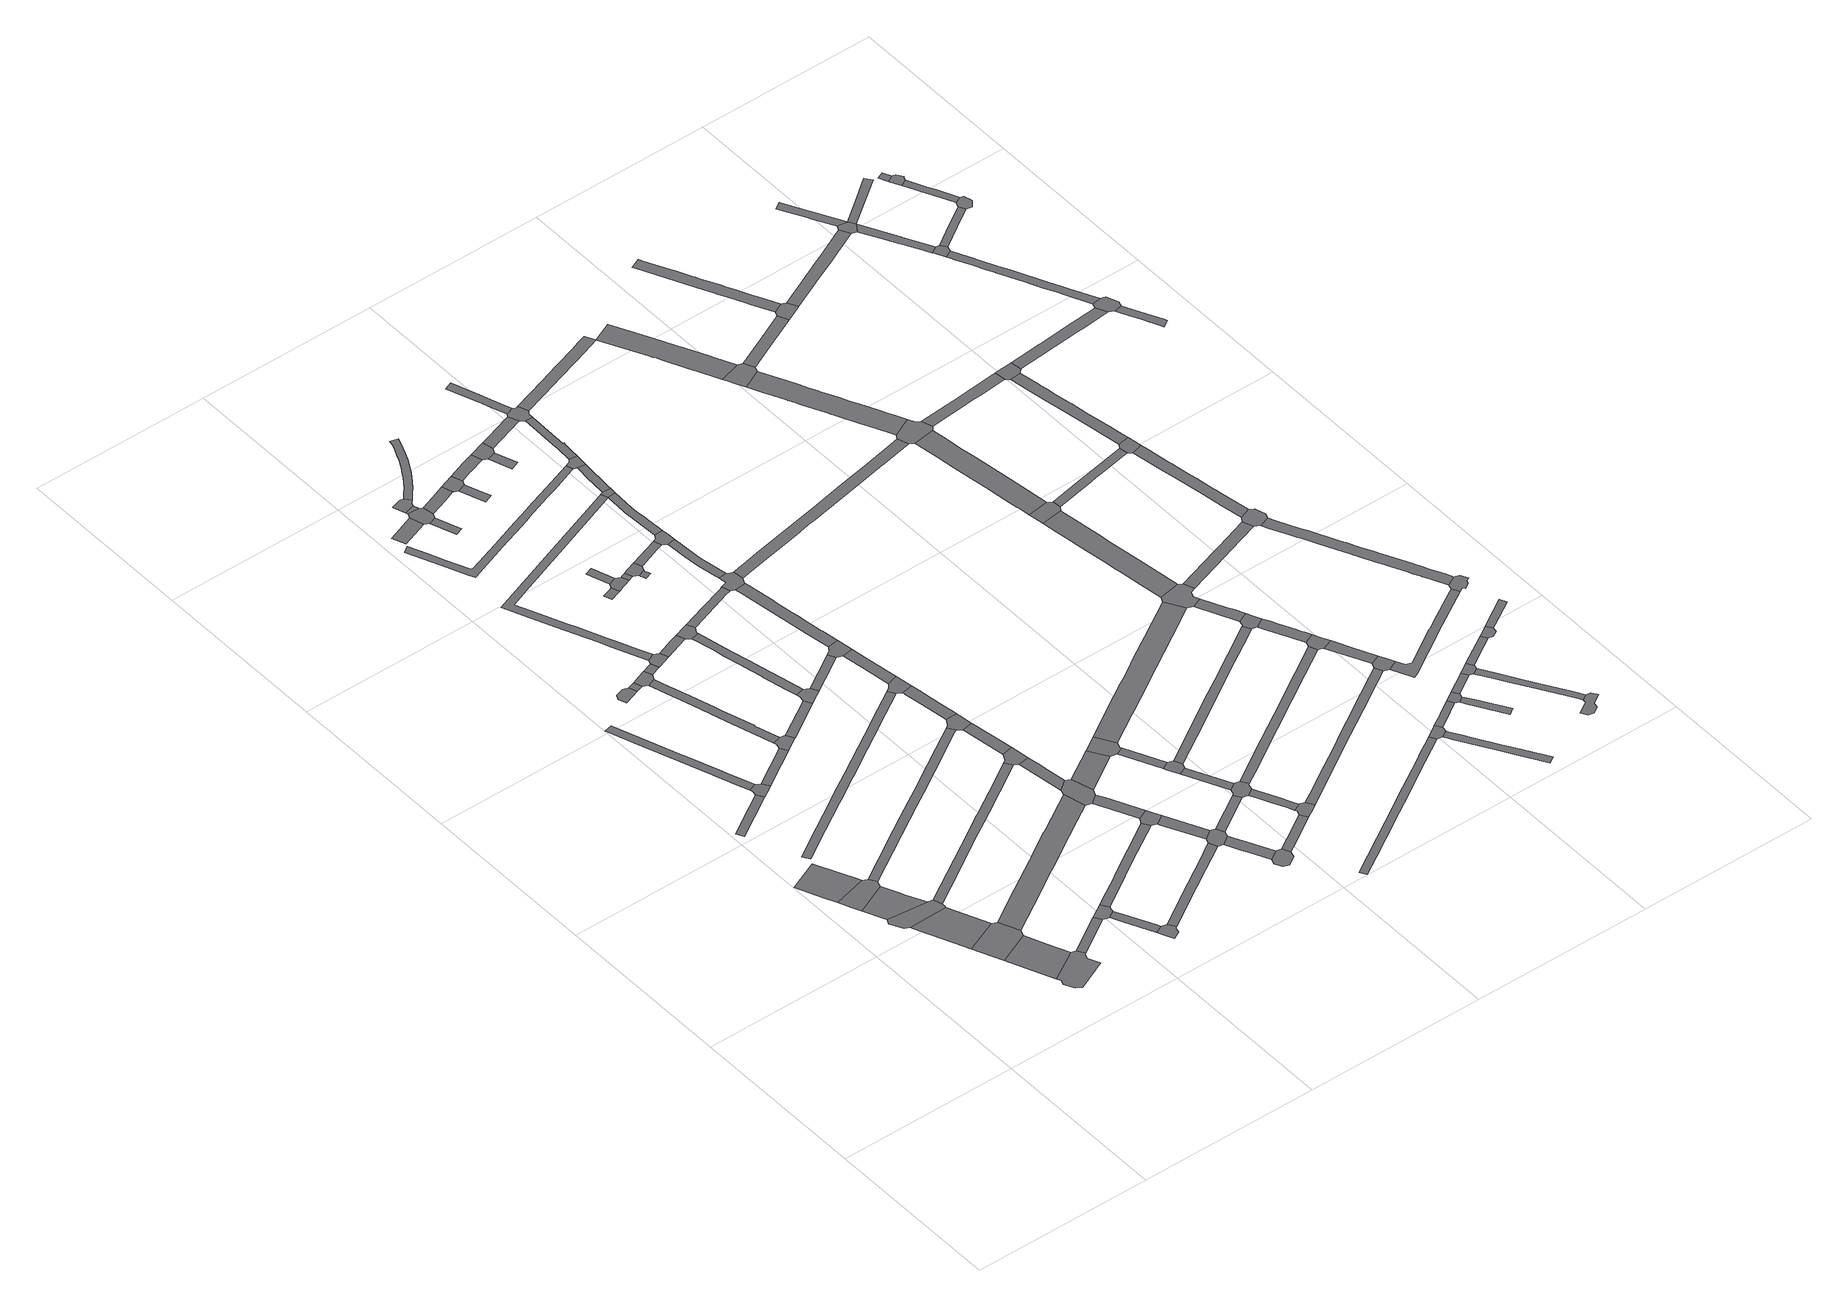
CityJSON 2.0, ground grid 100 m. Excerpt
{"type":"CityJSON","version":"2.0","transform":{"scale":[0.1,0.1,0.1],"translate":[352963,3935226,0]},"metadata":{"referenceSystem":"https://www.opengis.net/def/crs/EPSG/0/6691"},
"CityObjects":{
"road1":{"type":"Road","attributes":{"function":"3","RoadStructureAttribute.sectionType":"1"},"geometry":[{"type":"MultiSurface","lod":"1","boundaries":[[[0,1,2,3,4,5,6,7]]]}]},
"road2":{"type":"Road","geometry":[{"type":"MultiSurface","lod":"1","boundaries":[[[8,9,10,0,7,11,12,13]]]}]},
"road3":{"type":"Road","attributes":{"function":"3","RoadStructureAttribute.sectionType":"1"},"geometry":[{"type":"MultiSurface","lod":"1","boundaries":[[[14,15,16,13,12,17,18]]]}]},
"road4":{"type":"Road","geometry":[{"type":"MultiSurface","lod":"1","boundaries":[[[19,20,21,22,23,24,25,14,18]]]}]},
"road5":{"type":"Road","attributes":{"function":"3","RoadStructureAttribute.sectionType":"1"},"geometry":[{"type":"MultiSurface","lod":"1","boundaries":[[[21,26,27,28,29,22]]]}]},
"road6":{"type":"Road","geometry":[{"type":"MultiSurface","lod":"1","boundaries":[[[30,31,32,29,28,33]]]}]},
"road7":{"type":"Road","attributes":{"function":"3","RoadStructureAttribute.sectionType":"1"},"geometry":[{"type":"MultiSurface","lod":"1","boundaries":[[[34,35,36,37,30,33]]]}]},
"road8":{"type":"Road","geometry":[{"type":"MultiSurface","lod":"1","boundaries":[[[38,39,40,41,42,43,35,34,44,45,46]]]}]},
"road9":{"type":"Road","attributes":{"RoadStructureAttribute.sectionType":"1"},"geometry":[{"type":"MultiSurface","lod":"1","boundaries":[[[47,48,49,50,51,52]]]}]},
"road10":{"type":"Road","attributes":{"RoadStructureAttribute.sectionType":"1"},"geometry":[{"type":"MultiSurface","lod":"1","boundaries":[[[53,54,55,56,57,58,59,60,61,62,63,64,65,66,67,68]]]}]},
"road11":{"type":"Road","geometry":[{"type":"MultiSurface","lod":"1","boundaries":[[[48,69,70,71,62,61,72,49]]]}]},
"road12":{"type":"Road","attributes":{"RoadStructureAttribute.sectionType":"1"},"geometry":[{"type":"MultiSurface","lod":"1","boundaries":[[[73,43,42,74,75,76]]]}]},
"road13":{"type":"Road","attributes":{"RoadStructureAttribute.sectionType":"1"},"geometry":[{"type":"MultiSurface","lod":"1","boundaries":[[[77,78,71,70,79,80,81,82]]]}]},
"road14":{"type":"Road","geometry":[{"type":"MultiSurface","lod":"1","boundaries":[[[83,84,85,86,87,88,89,90]]]}]},
"road15":{"type":"Road","geometry":[{"type":"MultiSurface","lod":"1","boundaries":[[[75,91,92,93,94,95,96,97,98,99,76]]]}]},
"road16":{"type":"Road","attributes":{"RoadStructureAttribute.sectionType":"1"},"geometry":[{"type":"MultiSurface","lod":"1","boundaries":[[[100,101,102,93,92,103,104,105]]]}]},
"road17":{"type":"Road","attributes":{"RoadStructureAttribute.sectionType":"1"},"geometry":[{"type":"MultiSurface","lod":"1","boundaries":[[[106,107,89,88]]]}]},
"road18":{"type":"Road","geometry":[{"type":"MultiSurface","lod":"1","boundaries":[[[108,109,110,111,112,113,100,105]]]}]},
"road19":{"type":"Road","attributes":{"RoadStructureAttribute.sectionType":"1"},"geometry":[{"type":"MultiSurface","lod":"1","boundaries":[[[114,115,116,117,118,119,120,121,25,24,122,123,124,125,126,127,128,129,130,131,132,133]]]}]},
"road20":{"type":"Road","attributes":{"RoadStructureAttribute.sectionType":"1"},"geometry":[{"type":"MultiSurface","lod":"1","boundaries":[[[134,135,136,137,138,139,140,141,142,143,144,145,146,147,148,149,150,10,9]]]}]},
"road21":{"type":"Road","attributes":{"RoadStructureAttribute.sectionType":"1"},"geometry":[{"type":"MultiSurface","lod":"1","boundaries":[[[151,152,153,154,155,156,157,158,159,160,161,162,163,164,165,166,167,168,169,170,171,172,173,174]]]}]},
"road22":{"type":"Road","attributes":{"RoadStructureAttribute.sectionType":"1"},"geometry":[{"type":"MultiSurface","lod":"1","boundaries":[[[175,176,177,178,179,180,181,182,32,31,183,184,185,186,187,188,189,190,191]]]}]},
"road23":{"type":"Road","geometry":[{"type":"MultiSurface","lod":"1","boundaries":[[[192,107,106,193,194,195,196]]]}]},
"road24":{"type":"Road","attributes":{"RoadStructureAttribute.sectionType":"1"},"geometry":[{"type":"MultiSurface","lod":"1","boundaries":[[[197,198,199,200,201,202,203,204,205,206,207,208,194,193,209,210,211,212,213,214]]]}]},
"road25":{"type":"Road","geometry":[{"type":"MultiSurface","lod":"1","boundaries":[[[213,215,82,81,216,217,218,219,214]]]}]},
"road26":{"type":"Road","attributes":{"RoadStructureAttribute.sectionType":"1"},"geometry":[{"type":"MultiSurface","lod":"1","boundaries":[[[195,220,221,222,196]]]}]},
"road27":{"type":"Road","geometry":[{"type":"MultiSurface","lod":"1","boundaries":[[[223,224,222,221,225,226]]]}]},
"road28":{"type":"Road","attributes":{"RoadStructureAttribute.sectionType":"1"},"geometry":[{"type":"MultiSurface","lod":"1","boundaries":[[[227,228,219,218,229,230,231]]]}]},
"road29":{"type":"Road","attributes":{"RoadStructureAttribute.sectionType":"1"},"geometry":[{"type":"MultiSurface","lod":"1","boundaries":[[[232,233,234,235,236,97,96,237,238,239,240]]]}]},
"road30":{"type":"Road","attributes":{"RoadStructureAttribute.sectionType":"1"},"geometry":[{"type":"MultiSurface","lod":"1","boundaries":[[[241,242,243,244,245,246,247]]]}]},
"road31":{"type":"Road","attributes":{"RoadStructureAttribute.sectionType":"1"},"geometry":[{"type":"MultiSurface","lod":"1","boundaries":[[[112,248,249,250,251,252,253,254,255,256,257,258,113]]]}]},
"road32":{"type":"Road","attributes":{"RoadStructureAttribute.sectionType":"1"},"geometry":[{"type":"MultiSurface","lod":"1","boundaries":[[[225,259,260,261,262,226]]]}]},
"road33":{"type":"Road","geometry":[{"type":"MultiSurface","lod":"1","boundaries":[[[263,264,231,230,265,266,267,268]]]}]},
"road34":{"type":"Road","geometry":[{"type":"MultiSurface","lod":"1","boundaries":[[[269,270,243,242,271,272,273,274]]]}]},
"road35":{"type":"Road","geometry":[{"type":"MultiSurface","lod":"1","boundaries":[[[275,276,272,271]]]}]},
"road36":{"type":"Road","attributes":{"RoadStructureAttribute.sectionType":"1"},"geometry":[{"type":"MultiSurface","lod":"1","boundaries":[[[277,278,279,280,281,282,283,284,285,286,287,288,289,263,268]]]}]},
"road37":{"type":"Road","geometry":[{"type":"MultiSurface","lod":"1","boundaries":[[[290,270,269,291]]]}]},
"road38":{"type":"Road","attributes":{"RoadStructureAttribute.sectionType":"1"},"geometry":[{"type":"MultiSurface","lod":"1","boundaries":[[[292,293,294,295,296,297,290,291]]]}]},
"road39":{"type":"Road","geometry":[{"type":"MultiSurface","lod":"1","boundaries":[[[298,299,261,260,282,281,300,301,302]]]}]},
"road40":{"type":"Road","attributes":{"RoadStructureAttribute.sectionType":"1"},"geometry":[{"type":"MultiSurface","lod":"1","boundaries":[[[303,304,305,306,307,308,309]]]}]},
"road41":{"type":"Road","attributes":{"RoadStructureAttribute.sectionType":"1"},"geometry":[{"type":"MultiSurface","lod":"1","boundaries":[[[310,311,312,313,314,315,316,317,224,223,318,319,320,321,322,323,324,325,326,327,328,329,330,331,332,333,334,335,336,337,338,339,340,329,341]]]}]},
"road42":{"type":"Road","attributes":{"RoadStructureAttribute.sectionType":"1"},"geometry":[{"type":"MultiSurface","lod":"1","boundaries":[[[342,343,344,345,346,347]]]}]},
"road43":{"type":"Road","geometry":[{"type":"MultiSurface","lod":"1","boundaries":[[[342,347,309,308,348,349,350,351]]]}]},
"road44":{"type":"Road","attributes":{"RoadStructureAttribute.sectionType":"1"},"geometry":[{"type":"MultiSurface","lod":"1","boundaries":[[[273,352,353,354,355,274]]]}]},
"road45":{"type":"Road","geometry":[{"type":"MultiSurface","lod":"1","boundaries":[[[356,191,190,357,358,359,360,361]]]}]},
"road46":{"type":"Road","attributes":{"RoadStructureAttribute.sectionType":"1"},"geometry":[{"type":"MultiSurface","lod":"1","boundaries":[[[266,362,363,364,365,267]]]}]},
"road47":{"type":"Road","attributes":{"RoadStructureAttribute.sectionType":"1"},"geometry":[{"type":"MultiSurface","lod":"1","boundaries":[[[366,367,368,369,370,371,356,361]]]}]},
"road48":{"type":"Road","attributes":{"RoadStructureAttribute.sectionType":"1"},"geometry":[{"type":"MultiSurface","lod":"1","boundaries":[[[357,372,373,374,375,376,377,358]]]}]},
"road49":{"type":"Road","geometry":[{"type":"MultiSurface","lod":"1","boundaries":[[[370,369,378,379,380,381,133,132]]]}]},
"road50":{"type":"Road","attributes":{"RoadStructureAttribute.sectionType":"1"},"geometry":[{"type":"MultiSurface","lod":"1","boundaries":[[[382,383,384,385,386,387,388,389,390,391,392,393,394,395,396,397,398,399,400,401,402,403,404,405,406]]]}]},
"road51":{"type":"Road","geometry":[{"type":"MultiSurface","lod":"1","boundaries":[[[407,408,409,375,374,232,240]]]}]},
"road52":{"type":"Road","attributes":{"RoadStructureAttribute.sectionType":"1"},"geometry":[{"type":"MultiSurface","lod":"1","boundaries":[[[350,410,411,412,413,414,351]]]}]},
"road53":{"type":"Road","attributes":{"RoadStructureAttribute.sectionType":"1"},"geometry":[{"type":"MultiSurface","lod":"1","boundaries":[[[415,416,417,418,419,380,379]]]}]},
"road54":{"type":"Road","attributes":{"RoadStructureAttribute.sectionType":"1"},"geometry":[{"type":"MultiSurface","lod":"1","boundaries":[[[420,421,422,423,424,425,426,427,428,429,430,431,294,293,432,433,434,435,436,437,438,439,440,441,442,443,444,445,446]]]}]},
"road55":{"type":"Road","geometry":[{"type":"MultiSurface","lod":"1","boundaries":[[[447,448,142,141,419,418,449,450]]]}]},
"road56":{"type":"Road","attributes":{"RoadStructureAttribute.sectionType":"1"},"geometry":[{"type":"MultiSurface","lod":"1","boundaries":[[[451,408,407,452,453]]]}]},
"road57":{"type":"Road","attributes":{"RoadStructureAttribute.sectionType":"1"},"geometry":[{"type":"MultiSurface","lod":"1","boundaries":[[[454,455,302,301,456,457,458,459]]]}]},
"road58":{"type":"Road","geometry":[{"type":"MultiSurface","lod":"1","boundaries":[[[460,461,413,412,462,463,464,465]]]}]},
"road59":{"type":"Road","geometry":[{"type":"MultiSurface","lod":"1","boundaries":[[[466,467,451,453,253,252,468,469]]]}]},
"road60":{"type":"Road","attributes":{"RoadStructureAttribute.sectionType":"1"},"geometry":[{"type":"MultiSurface","lod":"1","boundaries":[[[470,471,472,473,474,475,463,462]]]}]},
"road61":{"type":"Road","geometry":[{"type":"MultiSurface","lod":"1","boundaries":[[[476,477,354,353,478,479,480]]]}]},
"road62":{"type":"Road","attributes":{"RoadStructureAttribute.sectionType":"1"},"geometry":[{"type":"MultiSurface","lod":"1","boundaries":[[[481,482,483,484,447,450,485,486,487,488,489,490]]]}]},
"road63":{"type":"Road","geometry":[{"type":"MultiSurface","lod":"1","boundaries":[[[479,491,492,493,494,480]]]}]},
"road64":{"type":"Road","geometry":[{"type":"MultiSurface","lod":"1","boundaries":[[[495,496,497,498,162,161,481,490]]]}]},
"road65":{"type":"Road","attributes":{"RoadStructureAttribute.sectionType":"1"},"geometry":[{"type":"MultiSurface","lod":"1","boundaries":[[[468,499,500,501,502,503,504,505,469]]]}]},
"road66":{"type":"Road","geometry":[{"type":"MultiSurface","lod":"1","boundaries":[[[506,507,508,509,510,502,501,511]]]}]},
"road67":{"type":"Road","attributes":{"RoadStructureAttribute.sectionType":"1"},"geometry":[{"type":"MultiSurface","lod":"1","boundaries":[[[512,360,359,513]]]}]},
"road68":{"type":"Road","attributes":{"RoadStructureAttribute.sectionType":"1"},"geometry":[{"type":"MultiSurface","lod":"1","boundaries":[[[514,497,496,515,516,517,518,519]]]}]},
"road69":{"type":"Road","geometry":[{"type":"MultiSurface","lod":"1","boundaries":[[[518,520,521,522,523,524,364,363,519]]]}]},
"road70":{"type":"Road","attributes":{"RoadStructureAttribute.sectionType":"1"},"geometry":[{"type":"MultiSurface","lod":"1","boundaries":[[[464,525,526,527,528,465]]]}]},
"road71":{"type":"Road","attributes":{"RoadStructureAttribute.sectionType":"1"},"geometry":[{"type":"MultiSurface","lod":"1","boundaries":[[[529,530,531,532,533,523,522,534,535,536,537,538,539,540,541,542,543,544]]]}]},
"road72":{"type":"Road","attributes":{"RoadStructureAttribute.sectionType":"1"},"geometry":[{"type":"MultiSurface","lod":"1","boundaries":[[[545,546,547,477,476,548,549,550]]]}]},
"road73":{"type":"Road","attributes":{"RoadStructureAttribute.sectionType":"1"},"geometry":[{"type":"MultiSurface","lod":"1","boundaries":[[[551,552,467,466,553,554]]]}]},
"road74":{"type":"Road","geometry":[{"type":"MultiSurface","lod":"1","boundaries":[[[458,555,529,544,556,557,558,559,560,561,562,563,564,565,566,459]]]}]},
"road75":{"type":"Road","geometry":[{"type":"MultiSurface","lod":"1","boundaries":[[[567,568,569,570,571,572,512,513]]]}]},
"road76":{"type":"Road","attributes":{"RoadStructureAttribute.sectionType":"1"},"geometry":[{"type":"MultiSurface","lod":"1","boundaries":[[[573,574,575,576,510,509,577,578,579]]]}]},
"road77":{"type":"Road","attributes":{"RoadStructureAttribute.sectionType":"1"},"geometry":[{"type":"MultiSurface","lod":"1","boundaries":[[[580,581,582,583,584,585,564,563,586,587,588,589]]]}]},
"road78":{"type":"Road","geometry":[{"type":"MultiSurface","lod":"1","boundaries":[[[527,590,580,589,591,592,334,333,593,594,528]]]}]},
"road79":{"type":"Road","attributes":{"RoadStructureAttribute.sectionType":"1"},"geometry":[{"type":"MultiSurface","lod":"1","boundaries":[[[568,567,595,596]]]}]},
"road80":{"type":"Road","geometry":[{"type":"MultiSurface","lod":"1","boundaries":[[[597,545,550,598,599,600]]]}]},
"road81":{"type":"Road","geometry":[{"type":"MultiSurface","lod":"1","boundaries":[[[601,602,599,598]]]}]},
"road82":{"type":"Road","geometry":[{"type":"MultiSurface","lod":"1","boundaries":[[[595,603,604,605,606,607,608,609,596]]]}]},
"road83":{"type":"Road","attributes":{"RoadStructureAttribute.sectionType":"1"},"geometry":[{"type":"MultiSurface","lod":"1","boundaries":[[[610,611,612,606,605]]]}]},
"road84":{"type":"Road","geometry":[{"type":"MultiSurface","lod":"1","boundaries":[[[611,610,613,551,554,614,615,616,617,618]]]}]},
"road85":{"type":"Road","attributes":{"RoadStructureAttribute.sectionType":"1"},"geometry":[{"type":"MultiSurface","lod":"1","boundaries":[[[619,620,621,615,614,622,623,624,625,626]]]}]},
"road86":{"type":"Road","geometry":[{"type":"MultiSurface","lod":"1","boundaries":[[[329,340,627,628,341]]]}]},
"road87":{"type":"Road","geometry":[{"type":"MultiSurface","lod":"1","boundaries":[[[629,630,631,632,626,625,633,573,579]]]}]},
"road88":{"type":"Road","attributes":{"RoadStructureAttribute.sectionType":"1"},"geometry":[{"type":"MultiSurface","lod":"1","boundaries":[[[634,635,636,637,638,628,627,639,640,641,642,643,644,645]]]}]},
"road89":{"type":"Road","attributes":{"RoadStructureAttribute.sectionType":"1"},"geometry":[{"type":"MultiSurface","lod":"1","boundaries":[[[646,647,648,649,650,651,652,653,597,600]]]}]},
"road90":{"type":"Road","geometry":[{"type":"MultiSurface","lod":"1","boundaries":[[[644,654,655,656,657,658,394,393,645]]]}]},
"road91":{"type":"Road","attributes":{"RoadStructureAttribute.sectionType":"1"},"geometry":[{"type":"MultiSurface","lod":"1","boundaries":[[[659,660,661,662,663,664,665,666,667,668,669,670,655,654]]]}]},
"road92":{"type":"Road","attributes":{"RoadStructureAttribute.sectionType":"1"},"geometry":[{"type":"MultiSurface","lod":"1","boundaries":[[[671,672,673,674,675,676,677,678,679,680,681]]]}]},
"road93":{"type":"Road","geometry":[{"type":"MultiSurface","lod":"1","boundaries":[[[650,649,682,667,666,683,684,685,686,681,680]]]}]},
"road94":{"type":"Road","attributes":{"RoadStructureAttribute.sectionType":"1"},"geometry":[{"type":"MultiSurface","lod":"1","boundaries":[[[687,688,689,690,691,692,693,694,695,696,697,698,699,700,701,702,703,704,705,706,707]]]}]},
"road95":{"type":"Road","attributes":{"RoadStructureAttribute.sectionType":"1"},"geometry":[{"type":"MultiSurface","lod":"1","boundaries":[[[708,709,710,711,712,713,714,715,716,717,718,719,571,570,720,721,722,723,724,725,726,727,728,729]]]}]},
"road96":{"type":"Road","attributes":{"RoadStructureAttribute.sectionType":"1"},"geometry":[{"type":"MultiSurface","lod":"1","boundaries":[[[730,731,732,733,734,735,608,607,736,737,738,739,740,741,742,743]]]}]},
"road97":{"type":"Road","attributes":{"RoadStructureAttribute.sectionType":"1"},"geometry":[{"type":"MultiSurface","lod":"1","boundaries":[[[744,745,746,747,748,749,750,751,752,753,754,755,756,757,758,759,760,761,762,763,764,765,766,767,768,769,770,558,557]]]}]},
"road98":{"type":"Road","attributes":{"RoadStructureAttribute.sectionType":"1"},"geometry":[{"type":"MultiSurface","lod":"1","boundaries":[[[617,771,772,773,774,775,776,777,778,779,780,781,782,783,784,618]]]}]},
"road99":{"type":"Road","attributes":{"RoadStructureAttribute.sectionType":"1"},"geometry":[{"type":"MultiSurface","lod":"1","boundaries":[[[785,786,787,788,789,790,791,632,631,792,793,794,795,796,797,798,799,800]]]}]},
"road100":{"type":"Road","attributes":{"RoadStructureAttribute.sectionType":"1"},"geometry":[{"type":"MultiSurface","lod":"1","boundaries":[[[801,802,803,804,805,806,807,685,684,808,809,810,811,812,813]]]}]},
"road101":{"type":"Road","geometry":[{"type":"MultiSurface","lod":"1","boundaries":[[[814,698,697,815,816,817,818,819]]]}]},
"road102":{"type":"Road","attributes":{"RoadStructureAttribute.sectionType":"1"},"geometry":[{"type":"MultiSurface","lod":"1","boundaries":[[[820,821,822,823,824,817,816,825,826,827,828,829,830]]]}]},
"road103":{"type":"Road","geometry":[{"type":"MultiSurface","lod":"1","boundaries":[[[728,831,832,833,834,835,836,837,838,839,729]]]}]},
"road104":{"type":"Road","attributes":{"RoadStructureAttribute.sectionType":"1"},"geometry":[{"type":"MultiSurface","lod":"1","boundaries":[[[840,841,842,819,818,843,844,845,846]]]}]},
"road105":{"type":"Road","attributes":{"RoadStructureAttribute.sectionType":"1"},"geometry":[{"type":"MultiSurface","lod":"1","boundaries":[[[847,848,849,832,831,850]]]}]},
"road106":{"type":"Road","geometry":[{"type":"MultiSurface","lod":"1","boundaries":[[[742,851,852,853,847,850,854,743]]]}]},
"road107":{"type":"Road","attributes":{"RoadStructureAttribute.sectionType":"1"},"geometry":[{"type":"MultiSurface","lod":"1","boundaries":[[[855,856,857,858,859,860,861,862,863,812,864,865,866,867,868,869,870,871,872,873]]]}]},
"road108":{"type":"Road","attributes":{"RoadStructureAttribute.sectionType":"1"},"geometry":[{"type":"MultiSurface","lod":"1","boundaries":[[[874,875,876,877,878,879,880,881,882,883,884,839,838,885,886,887,888,889]]]}]},
"road109":{"type":"Road","attributes":{"RoadStructureAttribute.sectionType":"1"},"geometry":[{"type":"MultiSurface","lod":"1","boundaries":[[[890,891,892,893,894,895,896,897,898,852,851]]]}]},
"road110":{"type":"Road","geometry":[{"type":"MultiSurface","lod":"1","boundaries":[[[777,899,900,901,902,903,893,892,778]]]}]},
"road111":{"type":"Road","geometry":[{"type":"MultiSurface","lod":"1","boundaries":[[[872,904,905,906,907,908,909,873]]]}]},
"road112":{"type":"Road","attributes":{"RoadStructureAttribute.sectionType":"1"},"geometry":[{"type":"MultiSurface","lod":"1","boundaries":[[[910,911,912,913,914,901,900,915,916]]]}]},
"road113":{"type":"Road","geometry":[{"type":"MultiSurface","lod":"1","boundaries":[[[917,918,919,920,921,922,874,889]]]}]},
"road114":{"type":"Road","geometry":[{"type":"MultiSurface","lod":"1","boundaries":[[[845,923,924,925,926,846]]]}]},
"road115":{"type":"Road","geometry":[{"type":"MultiSurface","lod":"1","boundaries":[[[799,927,928,929,910,916,800]]]}]},
"road116":{"type":"Road","attributes":{"RoadStructureAttribute.sectionType":"1"},"geometry":[{"type":"MultiSurface","lod":"1","boundaries":[[[930,931,932,933,934,935,936,937,938,939,940,941,942,943,944,907,906,945,946,947,948,949,950,951,952,953,954,955,956,957]]]}]},
"road117":{"type":"Road","attributes":{"RoadStructureAttribute.sectionType":"1"},"geometry":[{"type":"MultiSurface","lod":"1","boundaries":[[[958,959,960,961,924,923]]]}]},
"road118":{"type":"Road","attributes":{"RoadStructureAttribute.sectionType":"1"},"geometry":[{"type":"MultiSurface","lod":"1","boundaries":[[[962,963,964,965,966,967,968,969,970,971,972,973,974,920,919,975,976,977,978,979,980,981]]]}]},
"road119":{"type":"Road","attributes":{"RoadStructureAttribute.sectionType":"1"},"geometry":[{"type":"MultiSurface","lod":"1","boundaries":[[[925,982,983,984,926]]]}]},
"road120":{"type":"Road","geometry":[{"type":"MultiSurface","lod":"1","boundaries":[[[756,962,981,985,986,987,930,957,757]]]}]},
"road121":{"type":"Road","geometry":[{"type":"MultiSurface","lod":"1","boundaries":[[[988,989,983,982,990,991,992]]]}]},
"road122":{"type":"Road","attributes":{"RoadStructureAttribute.sectionType":"1"},"geometry":[{"type":"MultiSurface","lod":"1","boundaries":[[[993,994,995,996,997,998,837,836]]]}]},
"road123":{"type":"Road","attributes":{"RoadStructureAttribute.sectionType":"1"},"geometry":[{"type":"MultiSurface","lod":"1","boundaries":[[[999,1000,909,908,1001,1002,1003,1004]]]}]},
"road124":{"type":"Road","attributes":{"RoadStructureAttribute.sectionType":"1"},"geometry":[{"type":"MultiSurface","lod":"1","boundaries":[[[1005,1006,1007,1008,1009,1010,991,990,1011,1012,1013,1014,1015,1016]]]}]},
"road125":{"type":"Road","attributes":{"RoadStructureAttribute.sectionType":"1"},"geometry":[{"type":"MultiSurface","lod":"1","boundaries":[[[1017,1018,1019,1020,1021,1022,1023,928,927,1024,1025,1026,1027,1028,1029]]]}]},
"road126":{"type":"Road","attributes":{"RoadStructureAttribute.sectionType":"1"},"geometry":[{"type":"MultiSurface","lod":"1","boundaries":[[[917,1030,1031,1032,1033,1034,1035,1036,1037,918]]]}]},
"road127":{"type":"Road","geometry":[{"type":"MultiSurface","lod":"1","boundaries":[[[1038,1039,1040,1041,1042,1043,1044,1045,1046,1047,1005,1016]]]}]},
"road128":{"type":"Road","attributes":{"RoadStructureAttribute.sectionType":"1"},"geometry":[{"type":"MultiSurface","lod":"1","boundaries":[[[1048,1049,1050,1051,988,992]]]}]},
"road129":{"type":"Road","attributes":{"RoadStructureAttribute.sectionType":"1"},"geometry":[{"type":"MultiSurface","lod":"1","boundaries":[[[1052,1053,1054,1055,1056,1057,1058,1059,1060,1061,1062,1063,1064,1065,1066,1067,1068,1069,1070,1071,1072,1073,1074,1075]]]}]},
"road130":{"type":"Road","attributes":{"RoadStructureAttribute.sectionType":"1"},"geometry":[{"type":"MultiSurface","lod":"1","boundaries":[[[1076,1077,1078,1079,986,985,1080,1081,1082,1083]]]}]},
"road131":{"type":"Road","geometry":[{"type":"MultiSurface","lod":"1","boundaries":[[[1050,1049,1084,1085,1086,1087]]]}]},
"road132":{"type":"Road","geometry":[{"type":"MultiSurface","lod":"1","boundaries":[[[1003,1088,1089,1090,1052,1075,1004]]]}]},
"road133":{"type":"Road","geometry":[{"type":"MultiSurface","lod":"1","boundaries":[[[1091,1092,1093,1094,1095,996,995,1096,1097,1098]]]}]},
"road134":{"type":"Road","attributes":{"RoadStructureAttribute.sectionType":"1"},"geometry":[{"type":"MultiSurface","lod":"1","boundaries":[[[1094,1099,1100,1101,1102,1103,1104,1105,1106,1107,1108,1109,1110,1111,1112,1113,1114,1115,1095]]]}]},
"road135":{"type":"Road","attributes":{"RoadStructureAttribute.sectionType":"1"},"geometry":[{"type":"MultiSurface","lod":"1","boundaries":[[[1097,1116,1117,1118,1119,1120,1121,1122,1123,1124,1125,1126,1127,1128,1129,1130,1131,1132,1133,1134,1135,1136,1137,1138,1139,1140,1141,1142,1143,1144,1145,1146,1147,1148,1149,1150,1098]]]}]},
"road136":{"type":"Road","geometry":[{"type":"MultiSurface","lod":"1","boundaries":[[[1034,1111,1110,1151,1152,1153,1035]]]}]},
"road137":{"type":"Road","attributes":{"RoadStructureAttribute.sectionType":"1"},"geometry":[{"type":"MultiSurface","lod":"1","boundaries":[[[1086,1154,1155,1156,1157,1087]]]}]},
"road138":{"type":"Road","attributes":{"RoadStructureAttribute.sectionType":"1"},"geometry":[{"type":"MultiSurface","lod":"1","boundaries":[[[1158,1159,1160,1161,1162,1163,1164,1153,1152,1165,1166,1167,1168,1169,1170,1171,1172,1173,1174,1175,1176,1177,1178,1179,1180]]]}]},
"road139":{"type":"Road","geometry":[{"type":"MultiSurface","lod":"1","boundaries":[[[1135,1134,1029,1028,1181,1182,1183,1184,1185,1186]]]}]},
"road140":{"type":"Road","geometry":[{"type":"MultiSurface","lod":"1","boundaries":[[[1187,1188,1189,1190,1076,1083,1158,1180]]]}]},
"road141":{"type":"Road","attributes":{"RoadStructureAttribute.sectionType":"1"},"geometry":[{"type":"MultiSurface","lod":"1","boundaries":[[[1089,1191,1192,1193,1194,1195,1196,1197,1198,1199,1200,1201,1202,1203,1090]]]}]},
"road142":{"type":"Road","attributes":{"RoadStructureAttribute.sectionType":"1"},"geometry":[{"type":"MultiSurface","lod":"1","boundaries":[[[1204,1205,1206,1207,1208,1209,1210,1189,1188,1211,1212,1213,1214,1215]]]}]},
"road143":{"type":"Road","attributes":{"RoadStructureAttribute.sectionType":"1"},"geometry":[{"type":"MultiSurface","lod":"1","boundaries":[[[1216,1217,1218,1219,1220,1221,1222,1223,1224,1225,1226]]]}]},
"road144":{"type":"Road","geometry":[{"type":"MultiSurface","lod":"1","boundaries":[[[1222,1221,1198,1197,1227,1228]]]}]},
"road145":{"type":"Road","attributes":{"RoadStructureAttribute.sectionType":"1"},"geometry":[{"type":"MultiSurface","lod":"1","boundaries":[[[1229,1230,1231,1228,1227,1232,1233,1234,1235,1236,1237,1238,1239,1240,1241]]]}]},
"road146":{"type":"Road","geometry":[{"type":"MultiSurface","lod":"1","boundaries":[[[1240,1242,1243,1244,1245,1246,1241]]]}]},
"road147":{"type":"Road","attributes":{"RoadStructureAttribute.sectionType":"1"},"geometry":[{"type":"MultiSurface","lod":"1","boundaries":[[[1247,1248,1249,1250,1251,1252,1253,1254,1255,1244,1243,1256,1257,1258,1259,1260,1261,1262,1263,1264,1265,1266,1267,1268,1269,1270]]]}]},
"road148":{"type":"Road","attributes":{"RoadStructureAttribute.sectionType":"1"},"geometry":[{"type":"MultiSurface","lod":"1","boundaries":[[[1271,1272,1273,1274,1275,1276,1222,1228]]]}]},
"road149":{"type":"Road","geometry":[{"type":"MultiSurface","lod":"1","boundaries":[[[1204,1215,1277,1278,1279,1280,1247,1270]]]}]},
"road150":{"type":"Road","attributes":{"RoadStructureAttribute.sectionType":"1"},"geometry":[{"type":"MultiSurface","lod":"1","boundaries":[[[1281,1282,1283,1284,1278,1277,1285,1286,1287,1288,1289,1290,1291]]]}]},
"road151":{"type":"Road","attributes":{"RoadStructureAttribute.sectionType":"1"},"geometry":[{"type":"MultiSurface","lod":"1","boundaries":[[[1245,1292,1293,1294,1295,1246]]]}]},
"road152":{"type":"Road","attributes":{"RoadStructureAttribute.sectionType":"1"},"geometry":[{"type":"MultiSurface","lod":"1","boundaries":[[[1296,1297,1298,1299]]]}]},
"road153":{"type":"Road","geometry":[{"type":"MultiSurface","lod":"1","boundaries":[[[1300,1301,1302,1303,1304,1305,1306,1296,1299]]]}]},
"road154":{"type":"Road","attributes":{"RoadStructureAttribute.sectionType":"1"},"geometry":[{"type":"MultiSurface","lod":"1","boundaries":[[[1307,1308,1309,1310,1311,1302,1301,1312,1313,1314,1315]]]}]},
"road155":{"type":"Road","geometry":[{"type":"MultiSurface","lod":"1","boundaries":[[[1294,1293,1316,1317,1318,1319,1307,1315]]]}]}
},
"vertices":[
[283,1457,0],[274,1474,0],[231,1567,0],[175,1691,0],[5,1616,0],[71,1466,0],[94,1415,0],[97,1407,0],
[332,1399,0],[335,1404,0],[310,1444,0],[126,1342,0],[148,1292,0],[322,1368,0],
[427,1146,0],[374,1253,0],[364,1276,0],[198,1180,0],[203,1169,0],
[190,1141,0],[225,1071,0],[252,1059,0],[468,1062,0],[470,1074,0],[472,1093,0],[455,1139,0],
[272,1012,0],[365,797,0],[379,764,0],[564,844,0],
[627,682,0],[639,717,0],[592,828,0],[448,605,0],
[557,352,0],[725,452,0],[698,516,0],[674,571,0],
[617,228,0],[789,309,0],[759,373,0],[770,400,0],[777,404,0],[753,444,0],[567,328,0],[559,302,0],[587,245,0],
[167,2113,0],[293,2192,0],[269,2230,0],[113,2133,0],[27,2079,0],[49,2040,0],
[3,3018,0],[30,2945,0],[72,2826,0],[136,2647,0],[141,2633,0],[201,2465,0],[208,2445,0],[246,2341,0],[270,2274,0],[312,2289,0],[260,2436,0],[251,2460,0],[184,2649,0],[177,2666,0],[115,2841,0],[48,3028,0],
[317,2207,0],[364,2236,0],[337,2273,0],[275,2259,0],
[863,514,0],[950,513,0],[986,535,0],[961,575,0],
[542,2401,0],[448,2342,0],[495,2318,0],[568,2363,0],[584,2374,0],[560,2412,0],
[201,3177,0],[194,3160,0],[189,3150,0],[204,3106,0],[254,3124,0],[292,3138,0],[277,3181,0],[249,3193,0],
[1007,531,0],[1018,529,0],[1059,551,0],[1058,553,0],[1061,567,0],[1065,584,0],[1040,625,0],[1008,604,0],[1007,604,0],
[1167,329,0],[1159,346,0],[1079,511,0],[1026,512,0],[1049,464,0],[1125,307,0],
[334,3152,0],[318,3196,0],
[1147,261,0],[1165,224,0],[1208,245,0],[1215,276,0],[1223,281,0],[1198,321,0],
[1144,1569,0],[1131,1561,0],[1018,1490,0],[994,1476,0],[985,1470,0],[892,1412,0],[794,1351,0],[625,1245,0],[481,1099,0],[488,1104,0],[651,1205,0],[819,1311,0],[906,1365,0],[1010,1430,0],[1017,1434,0],[1041,1449,0],[1169,1529,0],[1223,1563,0],[1337,1634,0],[1312,1674,0],
[522,1520,0],[723,1645,0],[808,1698,0],[889,1748,0],[1022,1831,0],[1083,1869,0],[1263,1981,0],[1283,1993,0],[1258,2033,0],[1058,1909,0],[1023,1887,0],[864,1788,0],[794,1745,0],[699,1685,0],[531,1581,0],[497,1560,0],[432,1519,0],
[197,1727,0],[367,1833,0],[537,1938,0],[575,1962,0],[634,1999,0],[706,2043,0],[708,2044,0],[876,2149,0],[1026,2242,0],[1027,2243,0],[1226,2366,0],[1200,2403,0],[1028,2296,0],[1002,2280,0],[852,2187,0],[695,2089,0],[683,2082,0],[599,2030,0],[521,1982,0],[513,1976,0],[343,1871,0],[173,1765,0],[165,1759,0],[190,1722,0],
[1329,1289,0],[1166,1188,0],[1153,1180,0],[1013,1092,0],[999,1083,0],[979,1071,0],[793,956,0],[599,834,0],[796,815,0],[857,853,0],[1012,950,0],[1040,968,0],[1043,969,0],[1229,1086,0],[1321,1143,0],[1423,1206,0],[1390,1327,0],
[362,3212,0],[361,3136,0],[406,3156,0],[422,3184,0],[406,3228,0],
[567,2608,0],[571,2609,0],[546,2692,0],[517,2785,0],[506,2822,0],[484,2898,0],[478,2916,0],[462,2969,0],[459,2982,0],[451,3006,0],[440,3040,0],[430,3074,0],[389,3043,0],[433,2898,0],[462,2801,0],[498,2678,0],[564,2458,0],[610,2472,0],
[569,2443,0],[609,2389,0],[649,2415,0],[663,2423,0],[638,2464,0],
[425,3185,0],[479,3204,0],[464,3248,0],
[513,3290,0],[471,3273,0],[559,3232,0],[542,3279,0],
[779,2552,0],[649,2471,0],[748,2476,0],[879,2558,0],[854,2598,0],
[1546,944,0],[1381,838,0],[1217,735,0],[1211,731,0],[1070,643,0],[1236,691,0],[1257,705,0],[1407,799,0],[1574,902,0],
[129,4626,0],[248,4670,0],[225,4745,0],[109,4703,0],[106,4702,0],[72,4689,0],[100,4615,0],
[1384,382,0],[1470,436,0],[1554,489,0],[1580,505,0],[1724,595,0],[1704,639,0],[1645,602,0],[1529,529,0],[1493,506,0],[1450,479,0],[1359,422,0],
[689,3278,0],[697,3281,0],[681,3327,0],[639,3313,0],
[857,2650,0],[861,2630,0],[900,2572,0],[957,2607,0],[933,2646,0],[904,2660,0],
[301,4769,0],[237,4772,0],[275,4657,0],[318,4672,0],[330,4699,0],[320,4760,0],
[324,4519,0],[367,4534,0],
[876,2786,0],[860,2858,0],[834,2977,0],[810,3085,0],[768,3272,0],[723,3262,0],[750,3143,0],[764,3073,0],[786,2973,0],[789,2956,0],[810,2858,0],[813,2845,0],[844,2708,0],
[234,4782,0],[291,4799,0],
[296,4819,0],[314,4837,0],[286,4866,0],[266,4871,0],[210,4851,0],[233,4785,0],
[729,3344,0],[695,3332,0],[766,3283,0],[784,3313,0],[762,3355,0],
[645,3773,0],[642,3771,0],[590,3753,0],[605,3710,0],[646,3725,0],[667,3732,0],[652,3775,0],
[1007,4305,0],[609,4157,0],[167,3992,0],[226,3852,0],[296,3688,0],[367,3520,0],[395,3451,0],[439,3349,0],[482,3363,0],[434,3477,0],[416,3519,0],[354,3665,0],[338,3702,0],[317,3751,0],[289,3818,0],[225,3970,0],[354,4018,0],[613,4115,0],[1013,4264,0],[1037,4273,0],[1031,4156,0],[1031,4144,0],[1040,3990,0],[1043,3934,0],[1089,3937,0],[1088,3967,0],[1086,4003,0],[1082,4076,0],[1079,4116,0],[1078,4152,0],[1083,4278,0],[1023,4311,0],
[707,3817,0],[664,3938,0],[629,3926,0],[621,3923,0],[632,3894,0],[664,3802,0],
[701,3745,0],[708,3747,0],[749,3762,0],[734,3804,0],
[426,4734,0],[495,4760,0],[479,4819,0],[401,4790,0],
[1401,1358,0],[1454,1195,0],[1505,1233,0],[1517,1265,0],[1484,1386,0],[1458,1401,0],
[1032,2654,0],[1166,2738,0],[1142,2777,0],[1032,2708,0],
[1438,1533,0],[1433,1566,0],[1431,1576,0],[1423,1631,0],[1362,1622,0],[1370,1565,0],
[1499,1105,0],[1560,981,0],[1563,975,0],[1619,1001,0],[1576,1088,0],[1534,1175,0],
[1412,1708,0],[1408,1734,0],[1347,1721,0],[1328,1684,0],
[132,4402,0],[165,4323,0],[191,4260,0],[204,4230,0],[434,4314,0],[592,4371,0],[659,4395,0],[662,4396,0],[815,4451,0],[868,4470,0],[1023,4526,0],[1036,4531,0],[1022,4568,0],[854,4508,0],[745,4469,0],[645,4433,0],[588,4412,0],[420,4351,0],[240,4286,0],[235,4288,0],[222,4293,0],[169,4418,0],[133,4502,0],[92,4597,0],[58,4575,0],
[1603,893,0],[1656,925,0],[1633,972,0],
[751,3763,0],[772,3770,0],[780,3773,0],[765,3815,0],[741,3807,0],
[1401,1775,0],[1380,1916,0],[1374,1957,0],[1370,1983,0],[1309,1974,0],
[485,5196,0],[483,5191,0],[471,5160,0],[455,5124,0],[439,5088,0],[421,5054,0],[409,5032,0],[401,5020,0],[381,4987,0],[358,4955,0],[336,4924,0],[310,4894,0],[316,4839,0],[341,4868,0],[367,4899,0],[391,4931,0],[414,4965,0],[425,4982,0],[436,4999,0],[456,5034,0],[475,5070,0],[492,5107,0],[508,5145,0],[518,5169,0],[523,5183,0],[531,5207,0],[489,5218,0],
[1293,2078,0],[1274,2043,0],[1359,2062,0],[1356,2077,0],
[1764,705,0],[1612,874,0],[1714,668,0],
[1041,3448,0],[895,3399,0],[790,3315,0],[1041,3400,0],[1072,3410,0],[1057,3454,0],
[792,3825,0],[785,3823,0],[807,3760,0],[845,3774,0],[858,3801,0],[842,3843,0],
[1814,652,0],[1793,695,0],[1753,587,0],[1804,623,0],
[810,3752,0],[817,3733,0],[820,3724,0],[858,3737,0],[851,3756,0],[847,3766,0],
[581,4791,0],[560,4849,0],[499,4758,0],[522,4747,0],[569,4764,0],
[1252,2351,0],[1254,2342,0],[1255,2335,0],[1271,2225,0],[1353,2100,0],[1347,2140,0],[1329,2261,0],[1327,2275,0],[1321,2315,0],[1314,2360,0],
[573,4609,0],[603,4620,0],[620,4627,0],[610,4654,0],
[1303,2434,0],[1299,2459,0],[1239,2441,0],[1222,2417,0],
[1794,503,0],[1807,476,0],[1862,364,0],[1914,399,0],[1864,502,0],[1860,510,0],[1818,595,0],
[1874,292,0],[1903,281,0],[1955,317,0],[1964,348,0],[1945,392,0],[1853,334,0],
[1664,1498,0],[1727,1396,0],
[1217,2591,0],[1292,2504,0],[1275,2619,0],[1269,2659,0],[1258,2735,0],[1196,2726,0],
[1253,2768,0],[1247,2808,0],[1244,2826,0],[1183,2817,0],[1164,2790,0],
[984,3846,0],[1016,3857,0],[1024,3860,0],[1009,3902,0],
[1095,3398,0],[1103,3345,0],[1125,3206,0],[1154,3007,0],[1162,2956,0],[1230,2922,0],[1229,2925,0],[1223,2964,0],[1216,3016,0],[1207,3073,0],[1201,3113,0],[1186,3215,0],[1184,3231,0],[1178,3271,0],[1161,3384,0],[1158,3404,0],
[725,4906,0],[657,4883,0],[626,4873,0],[643,4814,0],[648,4816,0],[744,4848,0],
[2002,826,0],[1901,763,0],[1922,720,0],[2027,786,0],
[1081,3406,0],[1157,3412,0],[1171,3439,0],[1166,3501,0],[1157,3500,0],[1151,3504,0],[1141,3510,0],[1135,3514,0],[1132,3516,0],[1087,3511,0],[1090,3494,0],[1094,3466,0],
[1763,1389,0],[1806,1409,0],[1802,1418,0],[1813,1450,0],[1749,1552,0],[1720,1533,0],
[2157,525,0],[2116,499,0],[2107,493,0],[2012,434,0],[2021,384,0],[2146,463,0],[2182,485,0],
[1049,3843,0],[1054,3748,0],[1059,3667,0],[1064,3639,0],[1084,3528,0],[1084,3526,0],[1107,3656,0],[1103,3691,0],[1096,3813,0],[1094,3849,0],
[1046,3845,0],[1091,3911,0],[1091,3918,0],[1027,3909,0],[1019,3906,0],
[1866,1176,0],[1908,1196,0],
[820,4937,0],[771,4835,0],[819,4850,0],[832,4877,0],
[814,4711,0],[861,4728,0],
[1874,1159,0],[1889,1128,0],[1905,1095,0],[1948,1115,0],[1958,1143,0],[1937,1186,0],[1910,1196,0],
[2018,862,0],[2058,887,0],[1950,1110,0],
[2010,831,0],[2058,779,0],[2098,804,0],[2105,835,0],[2114,841,0],[2089,880,0],
[2195,603,0],[2152,693,0],[2111,777,0],[2081,732,0],[2112,668,0],[2145,600,0],[2162,563,0],[2205,583,0],
[1085,4315,0],[1040,4317,0],
[2202,498,0],[2216,506,0],[2259,533,0],[2234,573,0],[2167,553,0],
[1054,4519,0],[1046,4429,0],[1044,4393,0],[1042,4372,0],[1040,4334,0],[1086,4341,0],[1087,4370,0],[1088,4382,0],[1095,4465,0],[1098,4503,0],[1099,4519,0],[1054,4523,0],
[838,4879,0],[880,4893,0],[900,4900,0],[1050,4949,0],[1026,5005,0],[918,4969,0],[887,4959,0],[828,4940,0],
[1105,4589,0],[1060,4593,0],[1055,4586,0],[1047,4577,0],[1038,4574,0],
[1109,4637,0],[1112,4674,0],[1113,4683,0],[1114,4697,0],[1108,4696,0],[1109,4725,0],[1110,4783,0],[1113,4929,0],[1073,4930,0],[1068,4724,0],[1067,4683,0],[1067,4677,0],
[1061,5084,0],[1025,5186,0],[1023,5192,0],[966,5354,0],[923,5339,0],[980,5177,0],[982,5172,0],[983,5170,0],[1006,5103,0],[1035,5023,0],[1077,5037,0],
[1059,4942,0],[1114,4958,0],[1126,4974,0],[1107,5032,0],[1095,5027,0],
[2145,3,0],[2196,35,0],[2258,74,0],[2471,206,0],[2472,207,0],[2590,281,0],[2762,388,0],[2850,444,0],[2923,489,0],[2980,525,0],[2990,531,0],[2968,565,0],[2943,549,0],[2868,503,0],[2849,490,0],[2830,478,0],[2768,440,0],[2595,332,0],[2449,240,0],[2438,233,0],[2124,38,0],
[2579,2069,0],[2400,1958,0],[2374,1941,0],[2340,1920,0],[2220,1846,0],[2192,1828,0],[2114,1779,0],[2080,1758,0],[1930,1665,0],[1819,1595,0],[1789,1576,0],[1782,1572,0],[1994,1563,0],[2016,1576,0],[2172,1673,0],[2239,1715,0],[2284,1744,0],[2464,1856,0],[2478,1865,0],[2643,1967,0],[2655,1974,0],[2595,2079,0],
[2597,1600,0],[2564,1580,0],[2439,1501,0],[2358,1451,0],[2260,1389,0],[2100,1288,0],[2125,1248,0],[2285,1349,0],[2379,1408,0],[2464,1461,0],[2589,1540,0],[2696,1607,0],[2799,1671,0],[2774,1711,0],
[1214,3448,0],[1365,3478,0],[1504,3506,0],[1559,3517,0],[1643,3535,0],[1695,3545,0],[1734,3554,0],[1768,3559,0],[1944,3595,0],[2058,3618,0],[2141,3635,0],[2187,3644,0],[2363,3679,0],[2343,3739,0],[2272,3724,0],[2129,3696,0],[2018,3673,0],[1932,3656,0],[1762,3621,0],[1727,3614,0],[1547,3578,0],[1351,3539,0],[1237,3515,0],[1208,3510,0],[1207,3510,0],[1202,3508,0],[1172,3502,0],
[2182,883,0],[2286,949,0],[2453,1054,0],[2527,1100,0],[2631,1166,0],[2789,1265,0],[2948,1364,0],[2928,1408,0],[2764,1305,0],[2606,1205,0],[2507,1143,0],[2428,1094,0],[2261,989,0],[2246,979,0],
[2961,1030,0],[2911,998,0],[2740,891,0],[2668,846,0],[2576,787,0],[2403,679,0],[2292,610,0],[2392,616,0],[2428,639,0],[2601,748,0],[2693,806,0],[2765,851,0],[2928,953,0],[2936,958,0],[3094,1057,0],[3074,1100,0],
[1602,5197,0],[1558,5182,0],[1436,5141,0],[1422,5137,0],[1364,5117,0],[1308,5099,0],[1204,5064,0],[1339,5046,0],[1379,5059,0],[1516,5105,0],[1632,5144,0],[1683,5162,0],[1655,5215,0],
[3031,605,0],[3019,526,0],[3020,524,0],[3057,547,0],[3061,577,0],[3040,611,0],
[3252,226,0],[3195,318,0],[3127,431,0],[3093,487,0],[3063,537,0],[3042,488,0],[3044,484,0],[3158,295,0],[3211,210,0],[3298,69,0],[3334,92,0],
[2686,1963,0],[2743,1986,0],[2727,2019,0],[2729,2023,0],[2739,2047,0],[2768,2056,0],[2748,2116,0],[2725,2130,0],[2607,2106,0],
[3108,653,0],[3096,646,0],[3084,638,0],[3118,612,0],[3157,637,0],[3213,673,0],[3192,707,0],
[2845,1773,0],[2820,1826,0],[2802,1862,0],[2789,1746,0],
[2828,1665,0],[2881,1696,0],[2861,1738,0],[2782,1716,0],
[2033,4721,0],[2025,4739,0],[2000,4790,0],[1985,4822,0],[1964,4866,0],[1955,4884,0],[1914,4971,0],[1841,5113,0],[1791,5211,0],[1702,5124,0],[1806,4918,0],[1815,4899,0],[1822,4885,0],[1837,4853,0],[1892,4738,0],[1906,4709,0],[1907,4706,0],[1969,4577,0],[2086,4611,0],
[2503,2853,0],[2515,2765,0],[2523,2709,0],[2538,2602,0],[2541,2579,0],[2544,2561,0],[2559,2449,0],[2565,2407,0],[2572,2354,0],[2582,2283,0],[2588,2240,0],[2712,2226,0],[2692,2369,0],[2663,2575,0],[2658,2612,0],[2621,2870,0],
[2851,1617,0],[2910,1494,0],[2937,1437,0],[2992,1463,0],[2975,1500,0],[2965,1520,0],[2958,1536,0],[2917,1621,0],[2899,1660,0],
[2960,1360,0],[2977,1354,0],[3034,1376,0],[3014,1418,0],[3008,1431,0],
[1984,4546,0],[1999,4513,0],[2022,4466,0],[2130,4518,0],[2141,4545,0],[2114,4602,0],
[3139,1155,0],[3129,1176,0],[3112,1213,0],[3074,1292,0],[3051,1340,0],[3042,1217,0],[3084,1129,0],
[2639,2894,0],[2633,2942,0],[2609,2958,0],[2490,2942,0],[2494,2919,0],[2499,2879,0],
[3234,664,0],[3266,686,0],[3270,708,0],[3248,742,0],
[3123,1047,0],[3179,1073,0],[3155,1123,0],
[2465,3817,0],[2435,3879,0],[2419,3912,0],[2403,3945,0],[2354,4049,0],[2338,4082,0],[2313,4136,0],[2288,4188,0],[2272,4220,0],[2266,4234,0],[2264,4237,0],[2244,4278,0],[2223,4324,0],[2213,4345,0],[2198,4376,0],[2066,4374,0],[2081,4342,0],[2114,4274,0],[2114,4272,0],[2131,4238,0],[2146,4206,0],[2204,4084,0],[2209,4074,0],[2224,4042,0],[2278,3929,0],[2294,3896,0],[2343,3792,0],[2357,3764,0],
[3251,635,0],[3363,449,0],[3399,472,0],[3298,634,0],
[2389,3665,0],[2401,3582,0],[2411,3510,0],[2413,3495,0],[2416,3471,0],[2424,3417,0],[2431,3365,0],[2437,3325,0],[2453,3211,0],[2458,3172,0],[2474,3058,0],[2480,3018,0],[2481,3010,0],[2592,3084,0],[2578,3187,0],[2553,3359,0],[2543,3434,0],[2534,3494,0],[2521,3590,0],[2508,3681,0],
[3386,782,0],[3364,815,0],[3303,777,0],
[2526,3703,0],[2508,3765,0],[2482,3780,0],
[3426,854,0],[3373,821,0],[3408,777,0],[3443,794,0],[3447,820,0],
[3020,2140,0],[3062,2154,0],[3255,2218,0],[3233,2276,0],[3043,2213,0],[3001,2199,0],
[2410,4742,0],[2279,4680,0],[2307,4624,0],[2459,4696,0],[2471,4702,0],[2445,4758,0],
[3724,333,0],[3706,363,0],[3685,397,0],[3602,533,0],[3543,630,0],[3487,723,0],[3455,700,0],[3498,631,0],[3577,503,0],[3676,342,0],[3685,327,0],[3692,313,0],
[3681,1289,0],[3487,1172,0],[3453,1151,0],[3449,1149,0],[3442,1145,0],[3234,1016,0],[3201,1026,0],[3179,928,0],[3203,942,0],[3466,1106,0],[3468,1107,0],[3720,1259,0],[3699,1301,0],
[2860,2938,0],[2871,2941,0],[2907,2948,0],[2924,2951,0],[3116,2989,0],[3109,3035,0],[2864,2987,0],[2851,2985,0],
[3691,292,0],[3685,288,0],[3624,249,0],[3645,215,0],[3674,209,0],[3713,232,0],[3718,262,0],[3735,273,0],[3772,296,0],[3751,329,0],
[3565,893,0],[3617,926,0],[3596,960,0],[3548,930,0],
[2511,4812,0],[2456,4924,0],[2447,4942,0],[2406,5027,0],[2383,5074,0],[2374,5092,0],[2348,5146,0],[2324,5194,0],[2315,5212,0],[2310,5223,0],[2269,5307,0],[2260,5325,0],[2197,5454,0],[2188,5473,0],[2132,5447,0],[2138,5436,0],[2255,5195,0],[2294,5115,0],[2316,5068,0],[2325,5050,0],[2350,5000,0],[2389,4919,0],[2398,4901,0],[2455,4785,0],
[2987,3808,0],[2914,3801,0],[2811,3792,0],[2758,3787,0],[2764,3725,0],[2803,3729,0],[2831,3731,0],[2992,3746,0],
[3643,921,0],[3676,939,0],[3680,965,0],[3659,999,0],
[2519,4724,0],[2564,4746,0],[2537,4802,0],
[3345,2229,0],[3354,2251,0],[3335,2310,0],[3310,2326,0],[3251,2302,0],[3282,2206,0],[3284,2203,0],[3343,2223,0],
[3298,2398,0],[3283,2488,0],[3276,2528,0],[3273,2545,0],[3257,2646,0],[3250,2686,0],[3243,2731,0],[3232,2797,0],[3229,2814,0],[3222,2853,0],[3207,2950,0],[3200,2989,0],[3140,2972,0],[3170,2787,0],[3185,2700,0],[3212,2535,0],[3230,2429,0],
[3301,2166,0],[3350,2067,0],[3367,2031,0],[3377,2011,0],[3415,1933,0],[3432,1897,0],[3457,1846,0],[3486,1785,0],[3492,1773,0],[3504,1749,0],[3542,1670,0],[3562,1630,0],[3579,1594,0],[3616,1518,0],[3626,1496,0],[3644,1460,0],[3649,1449,0],[3651,1445,0],[3707,1331,0],[3761,1360,0],[3740,1404,0],[3709,1468,0],[3686,1515,0],[3672,1545,0],[3669,1551,0],[3599,1694,0],[3598,1697,0],[3582,1730,0],[3548,1800,0],[3518,1861,0],[3513,1873,0],[3501,1897,0],[3433,2038,0],[3415,2074,0],[3358,2191,0],
[3194,3028,0],[3187,3069,0],[3126,3059,0],
[3704,980,0],[3846,1067,0],[3826,1103,0],[3683,1014,0],
[3015,3728,0],[3034,3616,0],[3051,3508,0],[3055,3488,0],[3070,3393,0],[3087,3294,0],[3114,3129,0],[3181,3103,0],[3177,3127,0],[3171,3167,0],[3151,3285,0],[3148,3304,0],[3144,3325,0],[3129,3420,0],[3127,3429,0],[3122,3460,0],[3118,3487,0],[3113,3517,0],[3104,3572,0],[3097,3611,0],[3096,3618,0],[3081,3706,0],[3077,3733,0],
[3744,1274,0],[3753,1260,0],[3784,1279,0],[3790,1298,0],[3811,1310,0],[3789,1350,0],
[3080,3736,0],[3097,3756,0],[3091,3817,0],[3033,3812,0],
[2724,4822,0],[2736,4827,0],[2761,4839,0],[2792,4854,0],[2888,4899,0],[2909,4909,0],[3077,4988,0],[3046,5043,0],[2862,4955,0],[2803,4928,0],[2785,4919,0],[2719,4888,0],[2698,4878,0],
[3635,3867,0],[3524,3857,0],[3454,3851,0],[3277,3834,0],[3272,3834,0],[3147,3822,0],[3112,3819,0],[3282,3773,0],[3321,3776,0],[3460,3789,0],[3502,3793,0],[3666,3808,0],
[2911,5340,0],[2928,5309,0],[2985,5203,0],[2994,5185,0],[3047,5087,0],[3057,5069,0],[3114,5061,0],[3105,5076,0],[3020,5234,0],[2978,5312,0],[2948,5366,0],
[3105,4978,0],[3134,5024,0],
[3257,4792,0],[3244,4816,0],[3241,4822,0],[3175,4848,0],[3183,4833,0],[3192,4817,0],[3204,4794,0],[3210,4783,0],[3226,4752,0],[3248,4712,0],[3265,4681,0],[3284,4645,0],[3323,4665,0],
[3292,4631,0],[3318,4581,0],[3359,4603,0],[3367,4632,0],[3344,4663,0],
[3694,3903,0],[3625,4046,0],[3605,4089,0],[3579,4143,0],[3491,4327,0],[3466,4378,0],[3418,4479,0],[3413,4490,0],[3362,4596,0],[3323,4573,0],[3342,4532,0],[3357,4500,0],[3377,4460,0],[3409,4392,0],[3424,4360,0],[3433,4341,0],[3441,4324,0],[3494,4213,0],[3510,4181,0],[3537,4123,0],[3568,4059,0],[3583,4027,0],[3584,4025,0],[3645,3896,0],
[3152,5037,0],[3271,5125,0],[3389,5213,0],[3362,5248,0],[3251,5164,0],[3129,5072,0],
[3693,3794,0],[3739,3802,0],[3748,3832,0],[3723,3896,0],
[3843,3589,0],[3834,3607,0],[3833,3608,0],[3767,3745,0],[3707,3765,0],[3724,3729,0],[3755,3666,0],[3774,3627,0],[3782,3610,0],[3792,3588,0],[3804,3563,0],
[3488,4711,0],[3600,4783,0],[3580,4818,0],[3470,4746,0],
[3475,5179,0],[3453,5224,0],[3415,5208,0],[3438,5161,0],
[3456,5124,0],[3469,5099,0],[3505,5117,0],[3510,5136,0],[3516,5140,0],[3494,5174,0],[3482,5177,0],
[3628,4864,0],[3574,4976,0],[3565,4994,0],[3553,5019,0],[3539,5047,0],[3502,5031,0],[3516,5003,0],[3523,4988,0],[3592,4845,0],
[3630,4776,0],[3658,4807,0],[3659,4817,0],[3647,4857,0]
]}
